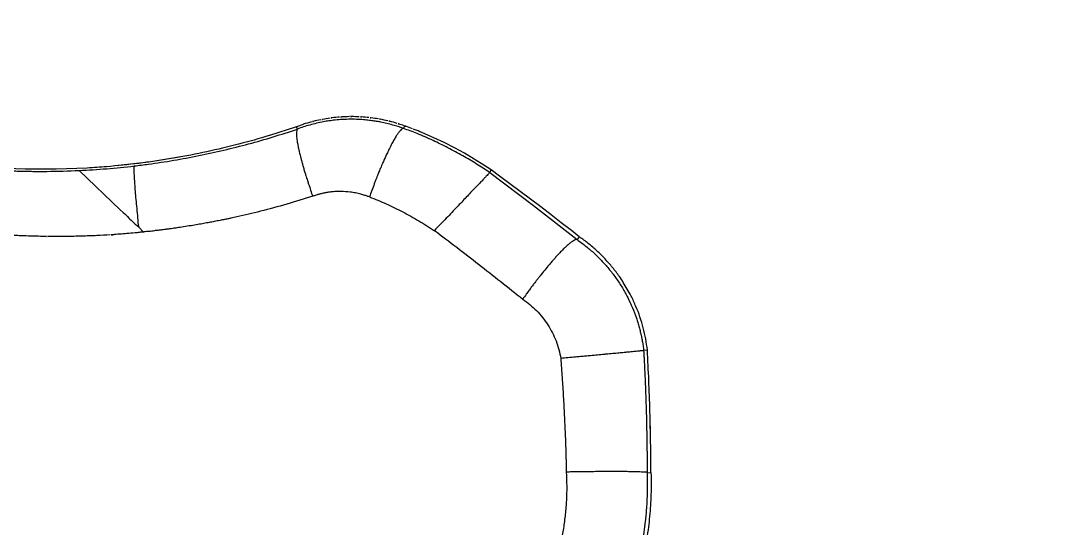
# Model space of a CAD drawing. Header units: millimetres. Extents: x 1145859089 to 1147511753, y -1047484727 to -1047247487.
# Drawn here: x 1146330588 to 1146330855.1, y -1047436196.4 to -1047436066.6 of the extents above; entities that cross this region are included whole.
import ezdxf
from ezdxf.xclip import XClip

# ---------------------------------------------------------------- set-up
doc = ezdxf.new("R2010")
doc.units = ezdxf.units.MM
doc.header["$LTSCALE"] = 100
doc.header["$MEASUREMENT"] = 0
doc.header["$XCLIPFRAME"] = 2
doc.linetypes.add('CENTERX2', pattern=[4, 2.5, -0.5, 0.5, -0.5])
doc.layers.get('0').update_dxf_attribs({"linetype": 'CONTINUOUS'})
for name, color, linetype in [('L-지중매입', 3, 'CENTERX2'), ('XREF', 135, 'CONTINUOUS'), ('단지배치도$0$W240910', 135, 'CONTINUOUS')]:
    doc.layers.add(name, color=color, linetype=linetype)

# ---------------------------------------------------------------- blocks, each defined once
blk = doc.blocks.new('단지배치도$0$zw$9902')
at = {"layer": '단지배치도$0$W240910', "linetype": 'ByBlock', "ltscale": 20}
for p, q in [((61984.95, -64724.4), (61978.05, -64726.64)), ((61986.65, -64723.8), (61984.95, -64724.4)), ((61985.17, -64725), (61984.95, -64724.4)), ((61985.17, -64725), (61985.17, -64725)), ((62012.56, -64724.17), (62012.32, -64724.84)), ((62020.1, -64727.22), (62017.03, -64725.9)), ((62022.74, -64728.47), (62020.1, -64727.22)), ((62025.35, -64729.79), (62022.74, -64728.47)), ((62027.92, -64731.19), (62025.35, -64729.79)), ((61947.12, -64733.44), (61939.24, -64734.37)), ((61954.95, -64732.2), (61947.12, -64733.44)), ((62030.45, -64732.67), (62027.92, -64731.19)), ((62032.93, -64734.21), (62030.45, -64732.67)), ((61915.48, -64735.29), (61907.55, -64734.97)), ((61923.41, -64735.3), (61915.48, -64735.29)), ((61931.34, -64734.99), (61923.41, -64735.3)), ((61929.29, -64735.61), (61929.28, -64735.6)), ((61929.29, -64735.61), (61939.82, -64745.65)), ((62034.79, -64735.44), (62032.93, -64734.21)), ((62034.79, -64735.44), (62034.32, -64736.09)), ((62034.32, -64736.09), (62034.33, -64736.1)), ((62034.33, -64736.1), (62034.34, -64736.11)), ((62034.33, -64736.1), (62034.33, -64736.1)), ((62034.34, -64736.11), (62034.36, -64736.13)), ((62034.36, -64736.13), (62034.37, -64736.14)), ((62034.37, -64736.14), (62034.4, -64736.16)), ((62034.39, -64736.17), (62034.41, -64736.15)), ((62034.41, -64736.15), (62045.6, -64744.59)), ((62036.92, -64737.02), (62034.79, -64735.44)), ((62039.57, -64738.98), (62036.92, -64737.02)), ((62042.21, -64740.96), (62039.57, -64738.98)), ((62044.84, -64742.94), (62042.21, -64740.96)), ((62047.47, -64744.94), (62044.84, -64742.94)), ((61940.6, -64746.39), (61939.83, -64745.66)), ((62045.6, -64744.59), (62056.77, -64753.29)), ((62050.09, -64746.94), (62047.47, -64744.94)), ((62052.7, -64748.96), (62050.09, -64746.94)), ((62055.3, -64750.98), (62052.7, -64748.96)), ((61944.54, -64750.14), (61945.8, -64751.35)), ((61945.83, -64751.34), (61945.8, -64751.35)), ((62020.25, -64751.01), (62020.28, -64750.98)), ((62057.31, -64752.56), (62055.3, -64750.98)), ((62056.76, -64753.29), (62056.77, -64753.29)), ((62057.31, -64752.56), (62056.77, -64753.29)), ((62074.77, -64781.59), (62073.81, -64781.67)), ((62075.42, -64797.24), (62075.42, -64797.09)), ((62075.43, -64797.39), (62075.42, -64797.24)), ((62075.56, -64802.72), (62075.47, -64799.09)), ((62074.71, -64812.92), (62075.68, -64812.9))]:
    blk.add_line(p, q, dxfattribs=at)
at = {"layer": '단지배치도$0$W240910'}
for radius, start in [(5249.43, 201.4083), (5399.43, 202.10162)]:
    blk.add_arc((56819.18, -60798.97), radius, start, 356.71209, dxfattribs=at)
at = {"layer": '단지배치도$0$W240910', "linetype": 'ByBlock', "ltscale": 20}
for centre, radius, start, end in [((61999.19, -64762.4), 40.59, 104.2759, 104.8318), ((61999.12, -64762.1), 40.28, 101.4057, 104.2789), ((61999.05, -64761.78), 39.95, 100.7635, 101.4026), ((61999.04, -64761.73), 39.9, 97.9218, 100.7633), ((61999.06, -64761.84), 40.01, 97.2465, 97.9236), ((61999.06, -64761.9), 40.07, 94.4225, 97.246), ((61999.07, -64761.94), 40.11, 93.6271, 94.4229), ((61999.06, -64761.92), 40.09, 90.8674, 93.6274), ((61999.06, -64761.85), 40.02, 90.4661, 90.8668), ((61999.06, -64761.81), 39.98, 89.9929, 90.4661), ((61999.06, -64761.89), 40.06, 87.205, 89.9922), ((61999.06, -64761.93), 40.1, 86.4479, 87.2055), ((61999.06, -64761.91), 40.08, 83.6503, 86.4481), ((61999.07, -64761.85), 40.02, 82.9548, 83.6498), ((61999.08, -64761.73), 39.9, 80.1308, 82.9566), ((61999.07, -64761.78), 39.96, 79.4802, 80.1305), ((61999.01, -64762.1), 40.28, 76.6117, 79.4773), ((61998.95, -64762.39), 40.58, 76.0534, 76.6146), ((61999, -64762.18), 40.35, 73.1026, 76.0561), ((61999.08, -64762.01), 40.19, 104.8255, 108.0269), ((61999.36, -64760.98), 39.1, 72.5015, 73.0864), ((61999.62, -64760.14), 38.22, 70.2149, 72.5079), ((61979.32, -64816.99), 98.59, 70.0921, 70.2921), ((61979.2, -64817.3), 98.93, 69.0366, 70.0916), ((61979.08, -64817.63), 99.28, 68.752, 69.0371), ((61978.94, -64817.97), 99.65, 67.5242, 68.7514), ((61919.59, -64531.14), 204.69, 270.4065, 272.7158), ((61919.98, -64535.21), 200.61, 272.6566, 276.7086), ((61919.69, -64532.8), 203.03, 276.7106, 277.7352), ((61921.45, -64716.46), 36.03, 268.9828, 269.6505), ((62037.18, -64785.86), 37.83, 6.4843, 6.6183), ((61466.61, -64814.87), 609.06, 1.67332, 3.13284), ((61466.61, -64814.87), 609.06, 0.18551, 1.64511)]:
    blk.add_arc(centre, radius, start, end, dxfattribs=at)
for points, start_tangent, end_tangent in [([(61998.74, -64722.51), (61996.69, -64722.57), (61994.85, -64722.72), (61993.24, -64722.92), (61991.86, -64723.15), (61990.04, -64723.53), (61988.32, -64723.97), (61986.7, -64724.47), (61985.17, -64725)], (-0.999957, -0.009314), (-0.935931, -0.352184)), ([(62012.32, -64724.84), (62009.58, -64723.97), (62006.51, -64723.24), (62005.61, -64723.07), (62005.14, -64723), (62004.57, -64722.91), (62003.89, -64722.82), (62002.49, -64722.67), (62000.77, -64722.55), (61998.74, -64722.51)], (-0.939933, 0.34136), (-0.999957, -0.009314)), ([(61947.02, -64733.98), (61953.5, -64733), (61959.94, -64731.8), (61966.34, -64730.4), (61972.68, -64728.8), (61978.96, -64727), (61985.17, -64725)], (0.990917, 0.134476), (0.946937, 0.321419)), ([(61985.17, -64725), (61984.98, -64725.34), (61984.9, -64726.01), (61984.96, -64727.02), (61985.14, -64728.37), (61985.34, -64729.43), (61985.59, -64730.59), (61985.85, -64731.68), (61986.04, -64732.43), (61986.26, -64733.24), (61986.5, -64734.13), (61986.78, -64735.09), (61987.09, -64736.15)], (-0.80687, -0.590729), (0.392147, -0.919903)), ([(62012.32, -64724.84), (62011.54, -64725.34), (62010.98, -64726.04), (62010.49, -64726.76), (62009.95, -64727.67), (62009.36, -64728.73), (62008.74, -64729.95), (62008.45, -64730.53), (62008.19, -64731.09), (62007.93, -64731.63), (62007.7, -64732.14), (62007.49, -64732.61), (62007.29, -64733.05), (62007.07, -64733.56), (62006.88, -64734), (62006.72, -64734.36), (62006.49, -64734.9), (62006.3, -64735.35), (62006.04, -64735.99), (62005.69, -64736.85), (62005.39, -64737.61), (62005.18, -64738.14), (62004.86, -64738.98), (62004.22, -64740.71), (62003.62, -64742.38)], (-0.999814, 0.019308), (-0.331831, -0.943339)), ([(62023.68, -64729.79), (62019.88, -64727.94), (62015.81, -64726.18), (62012.32, -64724.84)], (-0.890863, 0.454271), (-0.939983, 0.341221)), ([(61978.26, -64726.57), (61977.05, -64726.94), (61969.04, -64729.15), (61960.96, -64731.03), (61952.8, -64732.57), (61944.58, -64733.78), (61936.32, -64734.64), (61931.34, -64734.99)], (-0.956244, -0.292571), (-0.998846, -0.048024)), ([(62034.32, -64736.09), (62031.05, -64733.96), (62027.5, -64731.84), (62023.68, -64729.79)], (-0.826397, 0.563087), (-0.890863, 0.454271)), ([(61903.64, -64735.2), (61904.67, -64735.28), (61905.73, -64735.35), (61906.82, -64735.43), (61907.93, -64735.49), (61909.07, -64735.56), (61910.62, -64735.63), (61912.34, -64735.7), (61913.74, -64735.75), (61914.72, -64735.77), (61915.45, -64735.79), (61915.94, -64735.8), (61916.48, -64735.81), (61917.09, -64735.82), (61917.7, -64735.83), (61918.32, -64735.83), (61921.04, -64735.83)], (0.996831, -0.079548), (0.999975, 0.007092)), ([(61943.42, -64734.44), (61943.31, -64735.26), (61943.32, -64736.18), (61943.38, -64737.44), (61943.48, -64739.03), (61943.62, -64740.91), (61943.8, -64743.02), (61944.02, -64745.28)], (-0.3751, -0.926984), (0.098844, -0.995103)), ([(61987.09, -64736.15), (61987.32, -64736.9), (61987.53, -64737.57), (61987.72, -64738.15), (61987.88, -64738.65), (61988.03, -64739.09), (61988.56, -64740.67), (61989.1, -64742.2)], (0.392147, -0.919903), (0.518947, -0.854806)), ([(62034.4, -64736.16), (62033.96, -64736.62), (62033.53, -64737.08), (62032.96, -64737.67), (62032.27, -64738.39), (62031.46, -64739.24), (62030.54, -64740.21), (62029.51, -64741.28), (62028.41, -64742.45), (62027.22, -64743.69), (62025.97, -64745), (62024.72, -64746.32)], (-0.989307, 0.145847), (-0.599925, -0.800056)), ([(62003.62, -64742.38), (62003.2, -64742.22), (62002.46, -64741.97), (62001.4, -64741.67), (62000.01, -64741.35), (61999.36, -64741.24), (61998.71, -64741.15), (61996.31, -64740.98), (61995.47, -64740.99), (61994.73, -64741.02), (61994.1, -64741.07), (61993.58, -64741.13), (61993.16, -64741.19), (61992.62, -64741.27), (61992.21, -64741.34), (61991.76, -64741.43), (61991.3, -64741.54), (61990.86, -64741.65), (61989.96, -64741.91), (61989.1, -64742.2)], (-0.939633, 0.342185), (-0.944518, -0.328459)), ([(61989.1, -64742.2), (61982.44, -64744.23), (61975.69, -64746.05), (61969.68, -64747.47), (61968.14, -64747.81), (61967.35, -64747.98), (61966.5, -64748.15), (61965.35, -64748.38), (61963.88, -64748.67)], (-0.955887, -0.293736), (-0.984413, -0.17587)), ([(62003.62, -64742.38), (62007.92, -64744.16), (62012.14, -64746.2), (62016.26, -64748.49), (62020.25, -64751.01)], (0.938013, -0.3466), (0.831981, -0.554804)), ([(61940.6, -64746.38), (61942.04, -64747.77), (61943.12, -64748.8), (61943.85, -64749.49), (61944.54, -64750.14)], (0.781061, -0.624455), (0.72364, -0.690178)), ([(61944.02, -64745.28), (61944.27, -64747.71), (61944.54, -64750.14)], (0.098844, -0.995103), (0.335517, -0.942034)), ([(62024.72, -64746.32), (62023.29, -64747.82), (62021.8, -64749.38), (62020.28, -64750.98)], (-0.599925, -0.800056), (-0.56338, -0.826198)), ([(61963.88, -64748.67), (61962.63, -64748.91), (61961.23, -64749.16), (61959.66, -64749.44), (61957.93, -64749.73), (61956.02, -64750.03), (61954.29, -64750.29), (61953.26, -64750.44), (61952.44, -64750.55), (61951.84, -64750.63), (61951.46, -64750.68), (61950.8, -64750.77), (61950.42, -64750.81), (61949.56, -64750.92), (61948.54, -64751.04)], (-0.984413, -0.17587), (-0.979501, -0.20144)), ([(61914.37, -64752.31), (61912.79, -64752.23), (61912.3, -64752.21), (61911.29, -64752.15), (61909.73, -64752.06), (61905.05, -64751.7)], (-0.999263, 0.038377), (-0.995847, 0.091046)), ([(61920.81, -64752.49), (61917.03, -64752.4), (61914.37, -64752.31)], (-0.99984, 0.017912), (-0.999263, 0.038377)), ([(61929.9, -64752.41), (61926, -64752.49), (61921.23, -64752.49)], (-0.9997, -0.024499), (-0.99998, 0.006259)), ([(61937.22, -64752.08), (61933.85, -64752.26), (61929.9, -64752.41)], (-0.998665, -0.051657), (-0.9997, -0.024499)), ([(61938.24, -64752), (61937.57, -64752.05), (61937.22, -64752.06)], (-0.997202, -0.074755), (-1, -0.000976)), ([(61945.8, -64751.35), (61945.34, -64751.39), (61944.12, -64751.52), (61942, -64751.71), (61938.24, -64752)], (-0.995229, -0.097565), (-0.997202, -0.074755)), ([(61948.54, -64751.04), (61947.19, -64751.2), (61945.83, -64751.34)], (-0.979501, -0.20144), (-0.968571, -0.248738)), ([(62020.28, -64750.98), (62031.56, -64759.59), (62042.86, -64768.52)], (0.803197, -0.595714), (0.7825, -0.622651)), ([(62056.76, -64753.29), (62056.08, -64753.43), (62055.56, -64753.74), (62054.93, -64754.21), (62054.48, -64754.59), (62053.99, -64755.04), (62053.45, -64755.55), (62052.56, -64756.45), (62051.59, -64757.48), (62050.96, -64758.17), (62050.29, -64758.93), (62049.59, -64759.75), (62048.47, -64761.09), (62047.31, -64762.54), (62046.78, -64763.21), (62046.23, -64763.93), (62045.65, -64764.69), (62045.05, -64765.48), (62044.75, -64765.89), (62044.43, -64766.33), (62043.74, -64767.28), (62042.86, -64768.52)], (-0.942321, 0.33471), (-0.575825, -0.817573)), ([(62056.76, -64753.29), (62059.04, -64754.99), (62061.2, -64756.85), (62063.22, -64758.86), (62065.1, -64761.01), (62066.81, -64763.28), (62068.37, -64765.67)], (0.823471, -0.567359), (0.514559, -0.857455)), ([(62068.6, -64764.23), (62067.6, -64762.74), (62065.84, -64760.42), (62063.92, -64758.23), (62061.85, -64756.18), (62059.64, -64754.29), (62057.38, -64752.6)], (-0.538614, 0.842553), (-0.823553, 0.56724)), ([(62068.37, -64765.67), (62069.73, -64768.14), (62070.92, -64770.71), (62071.94, -64773.37), (62072.31, -64774.53), (62072.65, -64775.69), (62072.95, -64776.87), (62073.22, -64778.06), (62073.46, -64779.26), (62073.65, -64780.43), (62073.81, -64781.67)], (0.514559, -0.857455), (0.114323, -0.993444)), ([(62074.76, -64781.5), (62074.33, -64778.71), (62073.69, -64775.87), (62072.86, -64773.09), (62071.82, -64770.37), (62070.6, -64767.73), (62068.6, -64764.23)], (-0.115253, 0.993336), (-0.491602, 0.87082)), ([(62042.86, -64768.52), (62044.7, -64769.91), (62046.39, -64771.47), (62047.93, -64773.21), (62049.28, -64775.1), (62050.44, -64777.11), (62051.38, -64779.23), (62052.1, -64781.44), (62052.59, -64783.7)], (0.837827, -0.545936), (0.172388, -0.985029)), ([(62073.81, -64781.67), (62073.37, -64781.73), (62072.95, -64781.78), (62072.51, -64781.83), (62071.92, -64781.89), (62071.28, -64781.95), (62070.55, -64782.02), (62069.76, -64782.1), (62068.48, -64782.22), (62067.11, -64782.35), (62066.3, -64782.43), (62065.47, -64782.5), (62064.62, -64782.58), (62063.75, -64782.66), (62061.99, -64782.82), (62060.23, -64782.99), (62058.96, -64783.1), (62057.66, -64783.22), (62056.37, -64783.34), (62054.45, -64783.52), (62052.59, -64783.7)], (-0.953996, -0.299818), (-0.995894, -0.090523)), ([(62073.81, -64781.67), (62073.85, -64782.48), (62073.9, -64783.42), (62073.96, -64784.51), (62074.02, -64785.75), (62074.08, -64787.06), (62074.13, -64788.13), (62074.16, -64788.73), (62074.18, -64789.23), (62074.2, -64789.7), (62074.24, -64790.65), (62074.27, -64791.57), (62074.32, -64792.75), (62074.37, -64794.18), (62074.42, -64795.68), (62074.47, -64797.39), (62074.52, -64799.17), (62074.55, -64800.72), (62074.58, -64802.04), (62074.6, -64803.12), (62074.62, -64803.97), (62074.63, -64804.58), (62074.64, -64805.02), (62074.65, -64805.81), (62074.66, -64806.34), (62074.66, -64806.96), (62074.68, -64808.07), (62074.69, -64809.32), (62074.7, -64810.38), (62074.7, -64811.33), (62074.71, -64812.18), (62074.71, -64812.92)], (0.055182, -0.998476), (0.002352, -0.999997)), ([(62052.59, -64783.7), (62052.94, -64788.61), (62053.24, -64793.45), (62053.49, -64798.23), (62053.71, -64803.06), (62053.89, -64808), (62054.01, -64812.76)], (0.055626, -0.998452), (0.036444, -0.999336)), ([(62054.01, -64812.76), (62054.11, -64816.39), (62054.02, -64819.98), (62053.74, -64823.59), (62053.27, -64827.17), (62052.61, -64830.71), (62051.67, -64834.55), (62050.52, -64838.31), (62049.37, -64841.43), (62048.07, -64844.48), (62046.61, -64847.47)], (0.032508, -0.999471), (-0.588895, -0.80821)), ([(62074.71, -64812.92), (62074.17, -64812.82), (62073.61, -64812.77), (62072.86, -64812.74), (62071.97, -64812.7), (62070.89, -64812.68), (62069.63, -64812.66), (62068.21, -64812.64), (62067.23, -64812.64), (62066.16, -64812.64), (62064.82, -64812.64), (62063.62, -64812.64), (62062.68, -64812.65), (62061.51, -64812.66), (62059.66, -64812.68), (62057.92, -64812.7), (62056.98, -64812.71), (62055.82, -64812.73), (62054.78, -64812.75), (62054.02, -64812.76)], (-0.77756, 0.628808), (-0.999742, -0.022728)), ([(62074.71, -64812.92), (62074.72, -64813.53), (62074.74, -64814.39), (62074.75, -64815.38), (62074.74, -64816.11), (62074.74, -64816.74), (62074.72, -64817.5), (62074.7, -64818.27), (62074.64, -64820), (62074.52, -64821.98), (62074.37, -64823.76), (62074.21, -64825.35), (62073.86, -64828.13), (62073.37, -64831.21), (62072.77, -64834.28), (62072.07, -64837.32), (62071.26, -64840.33)], (0.032071, -0.999486), (-0.274649, -0.961545)), ([(62075.68, -64812.9), (62075.67, -64818.51), (62075.32, -64824.1), (62074.63, -64829.66), (62073.59, -64835.17), (62072.63, -64839.11)], (0.031072, -0.999517), (-0.258912, -0.965901))]:
    blk.add_spline(points, degree=3, dxfattribs=dict(at, start_tangent=start_tangent, end_tangent=end_tangent))
blk = doc.blocks.new('단지배치도')
blk.add_blockref('단지배치도$0$zw$9902', (141034.19, 142437.16))

msp = doc.modelspace()

# ---------------------------------------------------------------- linework, layer by layer
at = {"layer": 'L-지중매입', "ltscale": 2}
msp.add_arc((1146292364.149594, -1047402174.186541, 0), 45716.750817, 303.4822833292, 333.0437788935, dxfattribs=at)

# ---------------------------------------------------------------- block references
at = {"layer": 'XREF'}
ref = msp.add_blockref('단지배치도', (1146127639.433662, -1047513806.462535), dxfattribs=at)
XClip(ref).set_block_clipping_path([(72982.4064819524, 34919.7593965302), (360382.4067475507, 255319.7593436702)])

doc.saveas('drawing.dxf')
